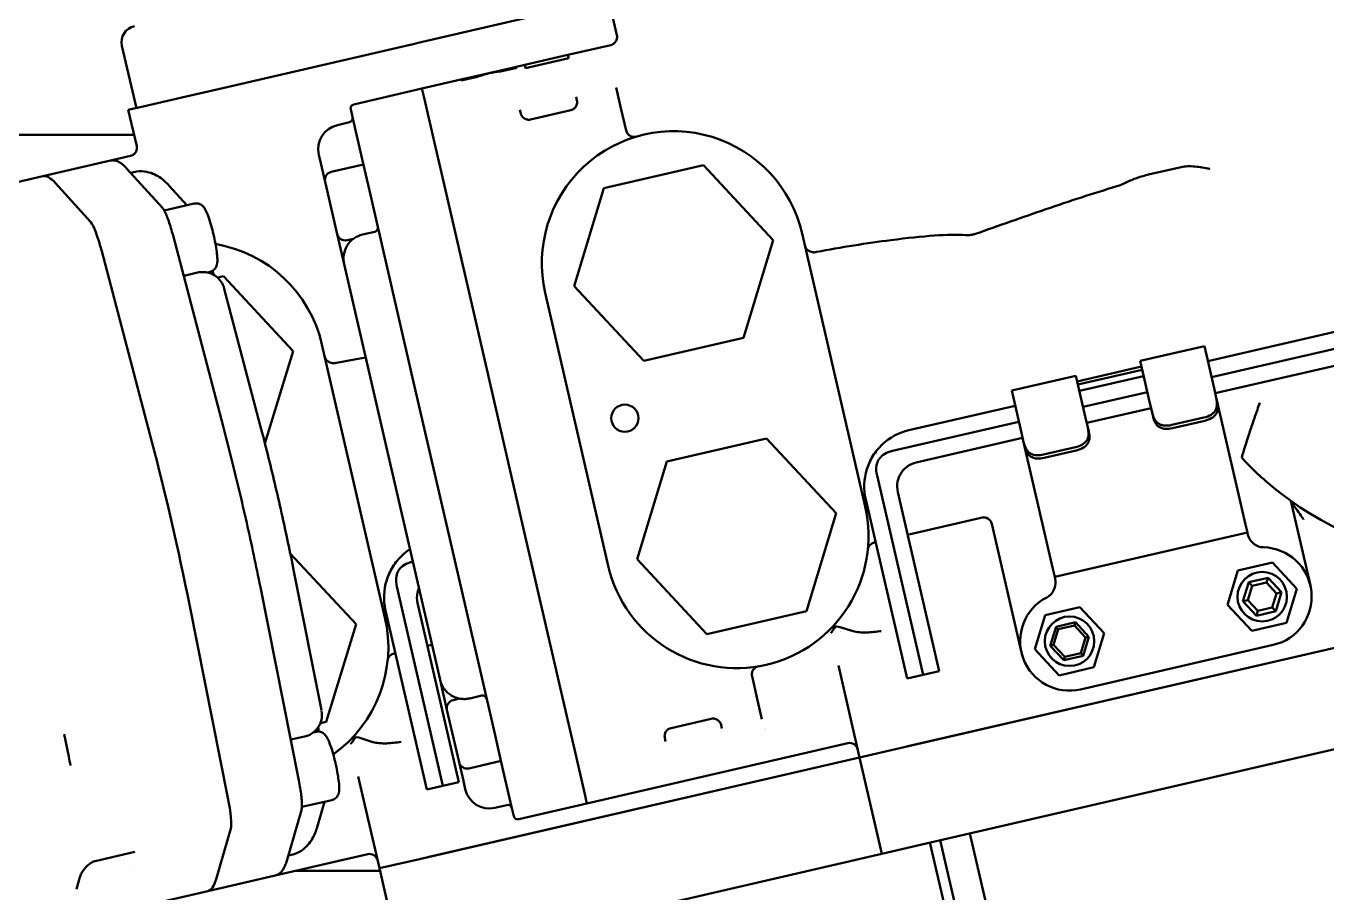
# Model space of a CAD drawing. Header units: inches. Extents: x 11 to 1621, y 11 to 1332.
# Drawn here: x 1230.2 to 1236.42, y 411.42 to 415.56 of the extents above; entities that cross this region are included whole.
import ezdxf

# ---------------------------------------------------------------- set-up
doc = ezdxf.new("R2010")
doc.units = ezdxf.units.IN
doc.header["$LTSCALE"] = 48
doc.header["$MEASUREMENT"] = 0
doc.layers.add('Visible (ANSI)', color=7, linetype='Continuous', lineweight=50)

msp = doc.modelspace()

# ---------------------------------------------------------------- linework, layer by layer
at = {"layer": 'Visible (ANSI)'}
for p, q in [((1232.837051, 415.659333), (1232.078648, 415.484242)), ((1233.027648, 415.521068), (1232.987697, 415.694113)), ((1230.662967, 415.47055), (1230.731603, 415.173252)), ((1231.110544, 415.260738), (1232.040793, 415.475503)), ((1232.04796, 415.477157), (1232.040793, 415.475503)), ((1232.066343, 415.481401), (1232.04796, 415.477157)), ((1232.066343, 415.481401), (1232.078648, 415.484242)), ((1232.998456, 415.474365), (1232.793939, 415.427149)), ((1232.998458, 415.474367), (1232.998456, 415.474367)), ((1232.793939, 415.427149), (1232.58738, 415.379461)), ((1232.797427, 415.41204), (1232.590868, 415.364352)), ((1232.797427, 415.41204), (1232.793939, 415.427149)), ((1232.415631, 415.33981), (1232.360456, 415.327072)), ((1232.471036, 415.352601), (1232.415631, 415.33981)), ((1232.41578, 415.339164), (1232.415631, 415.33981)), ((1232.548727, 415.370537), (1232.471036, 415.352601)), ((1232.472066, 415.34814), (1232.471036, 415.352601)), ((1232.549757, 415.366076), (1232.472066, 415.34814)), ((1232.58738, 415.379461), (1232.548727, 415.370537)), ((1232.549757, 415.366076), (1232.548727, 415.370537)), ((1232.590868, 415.364352), (1232.58738, 415.379461)), ((1232.282766, 415.309135), (1232.096562, 415.266147)), ((1232.360456, 415.327072), (1232.282766, 415.309135)), ((1232.283796, 415.304674), (1232.282766, 415.309135)), ((1232.361486, 415.32261), (1232.283796, 415.304674)), ((1232.360456, 415.327072), (1232.361486, 415.32261)), ((1230.969505, 415.228176), (1230.743235, 415.175938)), ((1230.969505, 415.228176), (1231.110544, 415.260738)), ((1231.110544, 415.260738), (1230.969505, 415.228176)), ((1232.096562, 415.266147), (1231.770493, 415.190868)), ((1232.096562, 415.266147), (1232.106904, 415.221353)), ((1232.106904, 415.221353), (1232.096562, 415.266147)), ((1232.106904, 415.221353), (1232.156353, 415.007164)), ((1232.156353, 415.007164), (1232.106904, 415.221353)), ((1232.832916, 415.226938), (1232.836833, 415.209972)), ((1233.047281, 415.173505), (1233.024721, 415.27122)), ((1230.693242, 415.164396), (1230.734468, 415.173914)), ((1230.733193, 414.991351), (1230.693242, 415.164396)), ((1230.737036, 415.174507), (1230.734468, 415.173914)), ((1230.737036, 415.174507), (1230.741508, 415.175539)), ((1230.741508, 415.175539), (1230.743235, 415.175938)), ((1231.765966, 415.122969), (1231.755741, 415.167259)), ((1232.562718, 415.171739), (1232.562717, 415.171739)), ((1232.568306, 415.147978), (1232.564389, 415.164944)), ((1232.807329, 415.162755), (1232.615523, 415.118473)), ((1233.047281, 415.173505), (1233.072118, 415.065923)), ((1231.749845, 415.10529), (1231.692304, 415.092005)), ((1231.765966, 415.122969), (1231.815416, 414.90878)), ((1229.27167, 415.045288), (1230.72074, 415.045288)), ((1232.156353, 415.007164), (1232.189395, 414.864042)), ((1232.156353, 415.007164), (1232.189395, 414.864042)), ((1230.284214, 414.847733), (1230.607493, 414.922368)), ((1230.704001, 414.944649), (1230.607493, 414.922368)), ((1230.704003, 414.94465), (1230.704001, 414.94465)), ((1231.612969, 414.910592), (1231.603789, 414.950353)), ((1231.612969, 414.910592), (1231.633635, 414.821076)), ((1231.816584, 414.903719), (1231.66314, 414.868294)), ((1231.845154, 414.77997), (1231.815416, 414.90878)), ((1233.44202, 414.899975), (1232.965843, 414.790041)), ((1233.775314, 414.542561), (1233.44202, 414.899975)), ((1230.135027, 414.813291), (1230.284214, 414.847733)), ((1230.855944, 414.697119), (1230.686871, 414.883691)), ((1230.704714, 414.864002), (1230.720288, 414.867597)), ((1232.189395, 414.864042), (1232.400979, 413.947573)), ((1232.400979, 413.947573), (1232.189395, 414.864042)), ((1235.72451, 414.891554), (1235.568745, 414.855593)), ((1230.514336, 414.628074), (1230.345263, 414.814646)), ((1230.345263, 414.814646), (1230.514336, 414.628074)), ((1230.973241, 414.709018), (1230.888567, 414.802456)), ((1231.691202, 414.571729), (1231.633635, 414.821076)), ((1231.845154, 414.77997), (1232.056737, 413.8635)), ((1232.965843, 414.790041), (1232.822961, 414.322693)), ((1230.864987, 414.684025), (1231.008546, 414.717169)), ((1231.146486, 413.653968), (1230.906945, 414.563984)), ((1231.691202, 414.571729), (1231.724413, 414.427876)), ((1231.769148, 414.549319), (1231.738419, 414.542225)), ((1231.870468, 414.582812), (1231.812927, 414.569528)), ((1233.632431, 414.075213), (1233.775314, 414.542561)), ((1234.214029, 413.270054), (1233.912914, 414.574329)), ((1230.8056, 413.57925), (1230.566059, 414.489266)), ((1230.566059, 414.489266), (1230.8056, 413.57925)), ((1231.724413, 414.427876), (1231.874002, 413.779933)), ((1235.851801, 413.964304), (1237.952434, 414.449273)), ((1231.023666, 414.387313), (1230.966617, 414.374142)), ((1231.070726, 414.388076), (1231.083825, 414.3911)), ((1231.147565, 414.370258), (1231.119324, 414.363739)), ((1231.480859, 414.012844), (1231.147565, 414.370258)), ((1237.950967, 414.368123), (1235.869514, 413.887582)), ((1231.32388, 413.656623), (1231.151934, 414.309845)), ((1232.986476, 412.986651), (1232.685361, 414.290926)), ((1232.822961, 414.322693), (1233.156255, 413.965279)), ((1235.887227, 413.81086), (1237.968679, 414.291401)), ((1231.919574, 412.740337), (1231.618458, 414.044612)), ((1233.156255, 413.965279), (1233.632431, 414.075213)), ((1235.835188, 414.036263), (1235.5283, 413.965412)), ((1235.88162, 413.835145), (1235.835188, 414.036263)), ((1231.345929, 413.571511), (1231.480859, 414.012844)), ((1232.400979, 413.947573), (1232.58036, 413.17059)), ((1232.400979, 413.947573), (1232.58036, 413.17059)), ((1235.227611, 413.867709), (1235.5345, 413.938559)), ((1235.231071, 413.852724), (1235.537959, 413.923575)), ((1235.574732, 413.764294), (1235.5283, 413.965412)), ((1232.234103, 413.095248), (1232.056737, 413.8635)), ((1235.221412, 413.894561), (1234.914524, 413.823711)), ((1235.221412, 413.894561), (1235.267844, 413.693444)), ((1235.238025, 413.822603), (1235.544913, 413.893453)), ((1232.033228, 413.090252), (1231.874002, 413.779933)), ((1234.960955, 413.622593), (1234.914524, 413.823711)), ((1235.562626, 413.816731), (1235.255738, 413.74588)), ((1235.88162, 413.835145), (1235.890312, 413.797498)), ((1235.896711, 413.769778), (1235.890312, 413.797498)), ((1234.42322, 413.63449), (1234.931137, 413.751752)), ((1235.27345, 413.669158), (1235.580338, 413.740009)), ((1235.583423, 413.726647), (1235.574732, 413.764294)), ((1235.589823, 413.698927), (1235.583423, 413.726647)), ((1235.896711, 413.769778), (1236.031799, 413.184648)), ((1234.948849, 413.67503), (1234.34503, 413.535627)), ((1235.267844, 413.693444), (1235.276535, 413.655797)), ((1235.282935, 413.628076), (1235.276535, 413.655797)), ((1235.833154, 413.695043), (1235.67971, 413.659618)), ((1235.836736, 413.679528), (1235.683292, 413.644102)), ((1233.743135, 413.5957), (1233.266959, 413.485766)), ((1234.076429, 413.238286), (1233.743135, 413.5957)), ((1234.458645, 413.481046), (1234.966562, 413.598308)), ((1234.969647, 413.584946), (1234.960955, 413.622593)), ((1234.969647, 413.584946), (1234.976047, 413.557226)), ((1234.976047, 413.557226), (1235.111134, 412.972096)), ((1235.219377, 413.553342), (1235.065933, 413.517916)), ((1235.222959, 413.537826), (1235.069515, 413.502401)), ((1233.266959, 413.485766), (1233.124076, 413.018418)), ((1234.271268, 413.417584), (1234.490906, 412.46623)), ((1234.216687, 413.303968), (1234.414184, 412.448518)), ((1234.567628, 412.483943), (1234.370131, 413.339394)), ((1236.341672, 412.892537), (1236.248304, 413.296957)), ((1233.933547, 412.770938), (1234.076429, 413.238286)), ((1232.58036, 413.17059), (1232.791943, 412.25412)), ((1232.791943, 412.25412), (1232.58036, 413.17059)), ((1234.417284, 413.135153), (1234.782035, 413.219363)), ((1234.960675, 412.573709), (1234.818974, 413.187485)), ((1236.031799, 413.184648), (1236.040655, 413.146287)), ((1234.257171, 413.098188), (1234.26384, 413.099728)), ((1235.119991, 412.933735), (1236.040655, 413.146287)), ((1236.040655, 413.146287), (1236.042905, 413.136542)), ((1231.781974, 412.70857), (1231.467233, 413.046088)), ((1232.033228, 413.090252), (1232.182817, 412.442309)), ((1232.234103, 413.095248), (1232.445686, 412.178778)), ((1232.052592, 413.006376), (1232.050575, 413.00591)), ((1233.124076, 413.018418), (1233.45737, 412.661004)), ((1235.119991, 412.933735), (1235.111134, 412.972096)), ((1236.161349, 413.002427), (1235.995241, 412.964078)), ((1236.277614, 412.877748), (1236.161349, 413.002427)), ((1231.616539, 412.29742), (1231.484726, 412.959924)), ((1235.122241, 412.92399), (1235.119991, 412.933735)), ((1235.995241, 412.964078), (1235.945398, 412.80105)), ((1236.139219, 412.930043), (1236.046863, 412.908721)), ((1236.132096, 412.906745), (1236.139219, 412.930043)), ((1236.203862, 412.860721), (1236.139219, 412.930043)), ((1231.507748, 411.961622), (1231.324121, 412.884546)), ((1231.976813, 412.887867), (1232.19645, 411.936513)), ((1236.046863, 412.908721), (1236.01915, 412.818077)), ((1236.063478, 412.890903), (1236.042888, 412.823557)), ((1236.063478, 412.890903), (1236.046863, 412.908721)), ((1236.132096, 412.906745), (1236.063478, 412.890903)), ((1236.180124, 412.855241), (1236.132096, 412.906745)), ((1236.159535, 412.787895), (1236.180124, 412.855241)), ((1236.17615, 412.770077), (1236.203862, 412.860721)), ((1236.180124, 412.855241), (1236.203862, 412.860721)), ((1236.227771, 412.71472), (1236.277614, 412.877748)), ((1231.168608, 411.879343), (1230.984981, 412.802268)), ((1230.984981, 412.802268), (1231.168608, 411.879343)), ((1232.273172, 411.954226), (1232.075676, 412.809677)), ((1235.074576, 412.751526), (1235.240684, 412.789875)), ((1235.35695, 412.665196), (1235.240684, 412.789875)), ((1235.945398, 412.80105), (1236.061663, 412.67637)), ((1236.042888, 412.823557), (1236.01915, 412.818077)), ((1236.01915, 412.818077), (1236.083794, 412.748755)), ((1236.042888, 412.823557), (1236.090916, 412.772053)), ((1236.090916, 412.772053), (1236.159535, 412.787895)), ((1236.159535, 412.787895), (1236.17615, 412.770077)), ((1231.922232, 412.774252), (1232.119728, 411.918801)), ((1233.45737, 412.661004), (1233.933547, 412.770938)), ((1234.379389, 412.116263), (1237.06466, 412.736206)), ((1234.41775, 412.125119), (1237.026299, 412.72735)), ((1235.074576, 412.751526), (1235.024733, 412.588498)), ((1236.090916, 412.772053), (1236.083794, 412.748755)), ((1236.083794, 412.748755), (1236.17615, 412.770077)), ((1231.639091, 412.241222), (1231.781974, 412.70857)), ((1234.088399, 412.696141), (1234.156732, 412.675249)), ((1235.098514, 412.605531), (1235.126218, 412.696147)), ((1235.137152, 412.684422), (1235.114135, 412.609138)), ((1235.126218, 412.696147), (1235.218545, 412.717462)), ((1235.126218, 412.696147), (1235.137152, 412.684422)), ((1235.213858, 412.702131), (1235.137152, 412.684422)), ((1235.213858, 412.702131), (1235.218545, 412.717462)), ((1235.267548, 412.644556), (1235.213858, 412.702131)), ((1235.218545, 412.717462), (1235.283169, 412.648162)), ((1235.307107, 412.502167), (1235.35695, 412.665196)), ((1236.061663, 412.67637), (1236.227771, 412.71472)), ((1232.122829, 412.605437), (1232.144026, 412.61033)), ((1235.114135, 412.609138), (1235.098514, 412.605531)), ((1235.163138, 412.536231), (1235.098514, 412.605531)), ((1235.114135, 412.609138), (1235.167825, 412.551563)), ((1236.164644, 412.609233), (1235.24398, 412.39668)), ((1235.244531, 412.569272), (1235.267548, 412.644556)), ((1235.283169, 412.648162), (1235.255465, 412.557547)), ((1235.267548, 412.644556), (1235.283169, 412.648162)), ((1231.962715, 412.568471), (1231.969385, 412.570011)), ((1235.024733, 412.588498), (1235.140999, 412.463818)), ((1235.255465, 412.557547), (1235.163138, 412.536231)), ((1235.167825, 412.551563), (1235.163138, 412.536231)), ((1235.167825, 412.551563), (1235.244531, 412.569272)), ((1235.244531, 412.569272), (1235.255465, 412.557547)), ((1234.086273, 412.510806), (1234.187583, 412.071981)), ((1234.567628, 412.483943), (1234.490906, 412.46623)), ((1235.140999, 412.463818), (1235.307107, 412.502167)), ((1232.182817, 412.442309), (1232.216028, 412.298455)), ((1233.673828, 412.459631), (1233.698665, 412.352049)), ((1234.414184, 412.448518), (1234.490906, 412.46623)), ((1232.276262, 412.352767), (1232.245533, 412.345673)), ((1232.324469, 412.353795), (1232.382011, 412.36708)), ((1233.721224, 412.254334), (1233.698665, 412.352049)), ((1232.273595, 412.049108), (1232.216028, 412.298455)), ((1231.59998, 412.227645), (1231.599981, 412.227624)), ((1231.603825, 412.23308), (1231.603837, 412.233082)), ((1231.610851, 412.234702), (1231.639091, 412.241222)), ((1232.791943, 412.25412), (1232.824986, 412.110999)), ((1232.791943, 412.25412), (1232.824986, 412.110999)), ((1233.28648, 412.212242), (1233.478285, 412.256523)), ((1233.525502, 412.227019), (1233.529419, 412.210053)), ((1237.170937, 412.275874), (1234.485665, 411.65593)), ((1230.408479, 412.075738), (1230.387134, 412.183021)), ((1231.478159, 412.158409), (1231.535208, 412.17158)), ((1231.57784, 412.191523), (1231.590939, 412.194548)), ((1231.793943, 412.166424), (1231.862276, 412.145532)), ((1232.475424, 412.049969), (1232.445686, 412.178778)), ((1233.260892, 412.148058), (1233.256975, 412.165024)), ((1232.824986, 412.110999), (1232.874435, 411.896809)), ((1232.874435, 411.896809), (1232.824986, 412.110999)), ((1234.13151, 412.139847), (1232.884776, 411.852016)), ((1233.262369, 412.141218), (1233.262368, 412.141218)), ((1234.187583, 412.071981), (1234.379389, 412.116263)), ((1232.084933, 411.586546), (1234.187583, 412.071981)), ((1232.123294, 411.595402), (1234.187583, 412.071981)), ((1232.273595, 412.049108), (1232.294261, 411.959593)), ((1232.474256, 412.055029), (1232.320812, 412.019604)), ((1232.475424, 412.049969), (1232.524874, 411.835779)), ((1234.187583, 412.071981), (1234.29386, 411.611649)), ((1231.791818, 411.981089), (1231.893128, 411.542264)), ((1232.119728, 411.918801), (1232.19645, 411.936513)), ((1232.273172, 411.954226), (1232.19645, 411.936513)), ((1232.30344, 411.919832), (1232.294261, 411.959593)), ((1231.522659, 411.835336), (1231.666218, 411.868479)), ((1231.595769, 411.739227), (1231.630913, 411.860328)), ((1232.874435, 411.896809), (1232.884776, 411.852016)), ((1232.884776, 411.852016), (1232.874435, 411.896809)), ((1231.450097, 411.577797), (1231.520271, 411.819603)), ((1232.502634, 411.844602), (1232.445092, 411.831318)), ((1232.535099, 411.791489), (1232.524874, 411.835779)), ((1232.884776, 411.852016), (1232.558708, 411.776737)), ((1231.112795, 411.490103), (1231.182969, 411.731909)), ((1231.182969, 411.731909), (1231.112795, 411.490103)), ((1234.731796, 410.985452), (1234.572382, 411.675951)), ((1234.714955, 411.708866), (1234.87437, 411.018368)), ((1230.724348, 411.620727), (1230.534184, 411.576824)), ((1231.837055, 411.61013), (1231.395707, 411.508237)), ((1231.457503, 411.603315), (1231.473076, 411.60691)), ((1234.29386, 411.611649), (1232.191209, 411.126214)), ((1234.29386, 411.611649), (1234.485665, 411.65593)), ((1234.68344, 410.974288), (1234.524026, 411.664787)), ((1230.722264, 411.554789), (1230.722265, 411.554789)), ((1231.893128, 411.542264), (1232.084933, 411.586546)), ((1231.893128, 411.542264), (1231.999404, 411.081932)), ((1230.44532, 411.442782), (1230.461936, 411.500037)), ((1231.072428, 411.433602), (1231.395707, 411.508237)), ((1231.89581, 411.53065), (1231.492791, 411.53065)), ((1229.955517, 411.175743), (1231.072428, 411.433602))]:
    msp.add_line(p, q, dxfattribs=at)
for centre, radius in [((1233.066085, 413.691926), 0.064961), ((1236.111506, 412.839399), 0.11811), ((1235.190842, 412.626847), 0.11811)]:
    msp.add_circle(centre, radius, dxfattribs=at)
for centre, radius, start, end in [((1230.739689, 415.488263), 0.07874, 103, 193), ((1231.774922, 415.171687), 0.019685, 103, 193), ((1231.718873, 414.976922), 0.11811, 103, 193), ((1231.745417, 415.12447), 0.019685, 283, 12.9988844), ((1233.299137, 414.432627), 0.629921, 13, 193.0000003), ((1231.671996, 414.829933), 0.03937, 103, 192.999798), ((1231.86604, 414.601993), 0.019685, 283, 13), ((1231.729563, 414.580586), 0.03937, 193.000202, 283), ((1231.004682, 413.90291), 0.629921, 13, 80.4029973), ((1234.485214, 413.365963), 0.275591, 103, 133.372243), ((1234.485214, 413.365963), 0.11811, 103, 127.2951889), ((1237.164818, 414.577585), 1.574803, 224.5474886, 232.1949674), ((1234.485214, 413.365963), 0.275591, 162.627757, 193), ((1234.485214, 413.365963), 0.11811, 168.7048111, 193), ((1237.164818, 414.577585), 1.574803, 232.1949674, 298), ((1233.600253, 413.128352), 0.629921, 193, 13), ((1234.780613, 413.178629), 0.03937, 13, 103), ((1234.266027, 413.059827), 0.03937, 103, 174.1234964), ((1236.119627, 413.154255), 0.07874, 200.0643114, 268.5224878), ((1232.190759, 412.836246), 0.275591, 123.4647686, 133.372243), ((1236.111506, 412.839399), 0.23622, 283, 88.5224878), ((1232.190759, 412.836246), 0.275591, 162.627757, 193), ((1235.045519, 412.906277), 0.07874, 297.4775122, 5.9356886), ((1232.190759, 412.836246), 0.11811, 168.7048111, 193), ((1235.190842, 412.626847), 0.23622, 117.4775122, 283), ((1231.305797, 412.598636), 0.629921, 305.5970027, 13), ((1234.076888, 412.658491), 0.03937, 73, 135.4100354), ((1234.870363, 414.047868), 1.574803, 240.6368059, 240.6369366), ((1231.971572, 412.53011), 0.03937, 103, 174.1234964), ((1232.386439, 412.347899), 0.019685, 13, 103), ((1232.254389, 412.307312), 0.03937, 103, 192.999798), ((1231.782433, 412.128774), 0.03937, 73, 135.4100354), ((1233.817051, 412.309682), 0.129921, 231.749451, 231.7498691), ((1234.140366, 412.101486), 0.03937, 13.0013642, 103), ((1232.311956, 412.057965), 0.03937, 193.000202, 283), ((1232.418523, 411.946401), 0.11811, 193, 283), ((1232.507062, 411.825422), 0.019685, 13, 103), ((1232.55428, 411.795917), 0.019685, 193, 283), ((1231.845911, 411.571769), 0.03937, 13.0013642, 103)]:
    msp.add_arc(centre, radius, start, end, dxfattribs=at)
for centre, major_axis, ratio, start_param, end_param in [((1233.048443, 412.753308), (-0.598946, 2.594319), 0.5855501, 0.02229529, 0.05864763), ((1232.982285, 412.730208), (-0.600661, 2.601749), 0.58715438, 6.22462154, 6.26092198), ((1233.099704, 415.059922), (-0.02283, 0.026927), 0.62925114, 0.88279434, 0.99608349), ((1233.102092, 415.070796), (0.014782, -0.031127), 0.87309065, 4.56804455, 4.85673172), ((1230.678321, 413.140668), (-0.394107, 1.707066), 0.13052619, 6.05359515, 6.28318531), ((1230.678321, 413.140668), (-0.394107, 1.707066), 0.13052619, 6.05359515, 6.28318531), ((1230.551758, 414.439987), (-0.044282, 0.191805), 0.13052619, 4.94197913, 6.05359515), ((1230.551758, 414.439987), (-0.044282, 0.191805), 0.13052619, 4.94197913, 6.05359515), ((1233.971521, 414.528719), (-0.042976, -0.018981), 0.91468713, 6.11020883, 6.47348321), ((1231.677065, 413.999002), (-0.042976, -0.018981), 0.91468713, 6.11020883, 6.47348321), ((1230.678321, 413.140668), (0.394107, -1.707066), 0.13052619, 1.34120617, 1.80038648), ((1230.678321, 413.140668), (-0.394107, 1.707066), 0.13052619, 4.48279883, 4.94197913), ((1233.702905, 412.468391), (0.000359, -0.034456), 0.87309066, 4.56804624, 4.85673341), ((1233.695991, 412.477118), (0.008715, 0.03421), 0.62925114, 2.14550917, 2.25879831), ((1231.134151, 411.917366), (0.044282, -0.191805), 0.13052619, 0.22959015, 1.34120617), ((1231.134151, 411.917366), (0.044282, -0.191805), 0.13052619, 0.22959015, 1.34120617), ((1230.424126, 411.511009), (0.03781, -0.010973), 0.9654291, 0, 0.00003406), ((1230.678321, 413.140668), (0.394107, -1.707066), 0.13052619, 0, 0.22959015), ((1230.678321, 413.140668), (0.394107, -1.707066), 0.13052619, 0, 0.22959015)]:
    msp.add_ellipse(centre, major_axis=major_axis, ratio=ratio, start_param=start_param, end_param=end_param, dxfattribs=at)
for points, knots in [([(1232.998458, 415.474367), (1233.001764, 415.475131), (1233.005442, 415.476474), (1233.012469, 415.480478), (1233.015883, 415.483196), (1233.021804, 415.489841), (1233.0243, 415.493918), (1233.027648, 415.502491), (1233.028517, 415.507094), (1233.028715, 415.514873), (1233.028307, 415.518214), (1233.027648, 415.521067)], [0, 0, 0, 0, 0.03628421, 0.03628421, 0.073156211, 0.073156211, 0.112609955, 0.112609955, 0.15244658, 0.15244658, 0.184982612, 0.184982612, 0.184982612, 0.184982612]), ([(1232.836833, 415.209972), (1232.838243, 415.203865), (1232.83813, 415.197384), (1232.835916, 415.18858), (1232.834853, 415.185799), (1232.832256, 415.180699), (1232.830724, 415.178381), (1232.827389, 415.174267), (1232.825587, 415.17247), (1232.82189, 415.169376), (1232.819994, 415.168078), (1232.814356, 415.164832), (1232.810673, 415.163527), (1232.807329, 415.162755)], [0, 0, 0, 0, 0.25, 0.25, 0.375, 0.375, 0.5, 0.5, 0.625, 0.625, 0.75, 0.75, 1, 1, 1, 1]), ([(1232.615523, 415.118473), (1232.612179, 415.117701), (1232.608296, 415.117259), (1232.601806, 415.117705), (1232.599533, 415.118041), (1232.594854, 415.119201), (1232.592447, 415.120026), (1232.587646, 415.122262), (1232.585252, 415.123674), (1232.580682, 415.127119), (1232.578508, 415.129153), (1232.572659, 415.136095), (1232.569716, 415.14187), (1232.568306, 415.147978)], [0, 0, 0, 0, 0.25, 0.25, 0.375, 0.375, 0.5, 0.5, 0.625, 0.625, 0.75, 0.75, 1, 1, 1, 1]), ([(1233.121577, 415.037005), (1233.118039, 415.035966), (1233.114388, 415.035421), (1233.110606, 415.035409), (1233.106825, 415.035397), (1233.102932, 415.035926), (1233.09904, 415.037107), (1233.095149, 415.038289), (1233.091174, 415.040157), (1233.087426, 415.042864), (1233.085552, 415.044217), (1233.083713, 415.045803), (1233.082016, 415.047579), (1233.080318, 415.049355), (1233.078745, 415.051329), (1233.077325, 415.053547)], [0, 0, 0, 0, 0.25, 0.25, 0.25, 0.5, 0.5, 0.5, 0.75, 0.75, 0.75, 0.875, 0.875, 0.875, 1, 1, 1, 1]), ([(1230.704003, 414.94465), (1230.707309, 414.945414), (1230.710987, 414.946758), (1230.718014, 414.950761), (1230.721428, 414.953479), (1230.727349, 414.960124), (1230.729845, 414.964202), (1230.733193, 414.972774), (1230.734062, 414.977377), (1230.734259, 414.985156), (1230.733852, 414.988497), (1230.733193, 414.99135)], [0, 0, 0, 0, 0.03628421, 0.03628421, 0.073156211, 0.073156211, 0.112609955, 0.112609955, 0.15244658, 0.15244658, 0.184982612, 0.184982612, 0.184982612, 0.184982612]), ([(1230.686871, 414.883691), (1230.681842, 414.889241), (1230.676854, 414.894257), (1230.66687, 414.903217), (1230.661874, 414.907165), (1230.651716, 414.913945), (1230.646551, 414.916783), (1230.635863, 414.921146), (1230.630324, 414.922668), (1230.618949, 414.923943), (1230.613114, 414.923666), (1230.607493, 414.922368)], [6.053595154, 6.053595154, 6.053595154, 6.053595154, 6.099513185, 6.099513185, 6.145431215, 6.145431215, 6.191349246, 6.191349246, 6.237267277, 6.237267277, 6.283185307, 6.283185307, 6.283185307, 6.283185307]), ([(1230.888567, 414.802456), (1230.882068, 414.809627), (1230.875231, 414.816557), (1230.860273, 414.82998), (1230.852156, 414.836489), (1230.833654, 414.848839), (1230.823245, 414.854712), (1230.798967, 414.864622), (1230.784999, 414.868647), (1230.753915, 414.87213), (1230.73681, 414.871412), (1230.720288, 414.867597)], [6.053595154, 6.053595154, 6.053595154, 6.053595154, 6.099513185, 6.099513185, 6.145431215, 6.145431215, 6.191349246, 6.191349246, 6.237267277, 6.237267277, 6.283185307, 6.283185307, 6.283185307, 6.283185307]), ([(1235.461077, 414.817662), (1235.478068, 414.826029), (1235.495928, 414.833394), (1235.531745, 414.845947), (1235.550255, 414.851324), (1235.568745, 414.855593)], [0.000001, 0.000001, 0.000001, 0.000001, 0.148309241, 0.148309241, 0.29690746, 0.29690746, 0.29690746, 0.29690746]), ([(1235.72451, 414.891554), (1235.743404, 414.895916), (1235.765221, 414.896263), (1235.813238, 414.891659), (1235.837028, 414.887337), (1235.861192, 414.882758), (1235.861333, 414.882732), (1235.861474, 414.882705)], [0, 0, 0, 0, 0.174908899, 0.174908899, 0.337100928, 0.337100928, 0.338056142, 0.338056142, 0.338056142, 0.338056142]), ([(1234.7407, 414.572388), (1234.852373, 414.611278), (1234.964612, 414.651093), (1235.191573, 414.728689), (1235.302522, 414.765173), (1235.417463, 414.799769)], [0.000001, 0.000001, 0.000001, 0.000001, 0.90107091, 0.90107091, 1.80608596, 1.80608596, 1.80608596, 1.80608596]), ([(1235.461077, 414.817662), (1235.454043, 414.814198), (1235.446838, 414.810802), (1235.432267, 414.804712), (1235.424973, 414.802029), (1235.417463, 414.799769)], [-0.121409392, -0.121409392, -0.121409392, -0.121409392, -0.059769857, -0.059769857, -0.000001, -0.000001, -0.000001, -0.000001]), ([(1231.008546, 414.717169), (1231.013195, 414.718242), (1231.018002, 414.718456), (1231.027013, 414.717506), (1231.031092, 414.716269), (1231.038656, 414.713063), (1231.041772, 414.711012), (1231.047838, 414.706356), (1231.050216, 414.70383), (1231.056276, 414.696717), (1231.05879, 414.692543), (1231.065421, 414.68055), (1231.069016, 414.672287), (1231.077267, 414.650893), (1231.081824, 414.637214), (1231.090225, 414.608936), (1231.094073, 414.594658), (1231.10115, 414.565788), (1231.104387, 414.551218), (1231.110031, 414.522845), (1231.112433, 414.509056), (1231.116213, 414.483074), (1231.117556, 414.471004), (1231.118973, 414.447487), (1231.119762, 414.438065), (1231.115382, 414.421195), (1231.114329, 414.417836), (1231.110229, 414.409742), (1231.107191, 414.404805), (1231.097794, 414.396874), (1231.093047, 414.393975), (1231.086368, 414.391751), (1231.085103, 414.391395), (1231.083825, 414.3911)], [6.28318531, 6.28318531, 6.28318531, 6.28318531, 6.32814823, 6.32814823, 6.37764484, 6.37764484, 6.44024927, 6.44024927, 6.52956683, 6.52956683, 6.71186332, 6.71186332, 7.02602259, 7.02602259, 7.41076613, 7.41076613, 7.75094089, 7.75094089, 8.08389343, 8.08389343, 8.41824552, 8.41824552, 8.76506093, 8.76506093, 9.17964841, 9.17964841, 9.26973352, 9.26973352, 9.35789842, 9.35789842, 9.41241195, 9.41241195, 9.42477796, 9.42477796, 9.42477796, 9.42477796]), ([(1230.906945, 414.563984), (1230.903638, 414.576547), (1230.900219, 414.588752), (1230.893313, 414.611881), (1230.889826, 414.622805), (1230.882926, 414.642894), (1230.879516, 414.652057), (1230.872859, 414.668309), (1230.869627, 414.675384), (1230.863167, 414.687507), (1230.860124, 414.692506), (1230.855944, 414.697119)], [4.94197913, 4.94197913, 4.94197913, 4.94197913, 5.16430234, 5.16430234, 5.38662554, 5.38662554, 5.60894875, 5.60894875, 5.83127195, 5.83127195, 6.05359515, 6.05359515, 6.05359515, 6.05359515]), ([(1231.812927, 414.569528), (1231.79786, 414.566049), (1231.783496, 414.559578), (1231.758322, 414.541622), (1231.747526, 414.530145), (1231.73114, 414.503922), (1231.725557, 414.489187), (1231.720454, 414.45869), (1231.720934, 414.442943), (1231.724413, 414.427876)], [0, 0, 0, 0, 0.25, 0.25, 0.5, 0.5, 0.75, 0.75, 0.99999997, 0.99999997, 0.99999997, 0.99999997]), ([(1233.983175, 414.486372), (1234.095578, 414.507718), (1234.22469, 414.528015), (1234.493108, 414.562849), (1234.614074, 414.571981), (1234.69426, 414.566734)], [0.000001, 0.000001, 0.000001, 0.000001, 0.89719604, 0.89719604, 2.14518363, 2.14518363, 2.14518363, 2.14518363]), ([(1234.7407, 414.572388), (1234.740189, 414.57221), (1234.739677, 414.572036), (1234.73867, 414.571703), (1234.738175, 414.571543), (1234.737117, 414.57121), (1234.736554, 414.571038), (1234.735216, 414.570642), (1234.734442, 414.570423), (1234.731931, 414.569742), (1234.730187, 414.569317), (1234.726693, 414.56856), (1234.724947, 414.568228), (1234.721692, 414.567692), (1234.720188, 414.567477), (1234.710492, 414.566289), (1234.702316, 414.566207), (1234.69426, 414.566734)], [-0.120711475, -0.120711475, -0.120711475, -0.120711475, -0.116595293, -0.116595293, -0.112643227, -0.112643227, -0.108159151, -0.108159151, -0.102033803, -0.102033803, -0.088354019, -0.088354019, -0.074787055, -0.074787055, -0.063162013, -0.063162013, -0.000001, -0.000001, -0.000001, -0.000001]), ([(1233.974069, 414.484452), (1233.972518, 414.484094), (1233.97094, 414.48396), (1233.96693, 414.484064), (1233.964483, 414.484539), (1233.959024, 414.485923), (1233.955296, 414.48716), (1233.951436, 414.488525)], [0, 0, 0, 0, 0.0121248033, 0.0121248033, 0.0307964597, 0.0307964597, 0.0565628272, 0.0565628272, 0.0565628272, 0.0565628272]), ([(1233.983175, 414.486372), (1233.981679, 414.486089), (1233.980167, 414.485785), (1233.977795, 414.485284), (1233.976942, 414.485099), (1233.975713, 414.484826), (1233.975338, 414.484742), (1233.974664, 414.484589), (1233.974367, 414.484521), (1233.974069, 414.484452)], [0.000001, 0.000001, 0.000001, 0.000001, 0.0119368303, 0.0119368303, 0.0186069898, 0.0186069898, 0.0215417778, 0.0215417778, 0.0238697102, 0.0238697102, 0.0238697102, 0.0238697102]), ([(1230.956828, 414.374478), (1230.956838, 414.374475), (1230.956847, 414.374472), (1230.958731, 414.373899), (1230.96111, 414.37352), (1230.964651, 414.37377), (1230.965643, 414.373917), (1230.966617, 414.374142)], [6.2079064599, 6.2079064599, 6.2079064599, 6.2079064599, 6.2081839268, 6.2081839268, 6.2625992879, 6.2625992879, 6.2831853071, 6.2831853071, 6.2831853071, 6.2831853071]), ([(1231.023666, 414.387313), (1231.033939, 414.389684), (1231.044568, 414.390611), (1231.06513, 414.389563), (1231.075299, 414.387515), (1231.094697, 414.380685), (1231.104021, 414.375654), (1231.121417, 414.362695), (1231.129335, 414.354365), (1231.143111, 414.334585), (1231.14851, 414.322636), (1231.151848, 414.310148)], [0, 0, 0, 0, 0.080817734, 0.080817734, 0.163113143, 0.163113143, 0.251891199, 0.251891199, 0.352744392, 0.352744392, 0.470591431, 0.470591431, 0.470591431, 0.470591431]), ([(1231.679614, 413.954735), (1231.678063, 413.954377), (1231.676484, 413.954244), (1231.672474, 413.954347), (1231.670028, 413.954822), (1231.664569, 413.956207), (1231.660841, 413.957443), (1231.65698, 413.958808)], [0, 0, 0, 0, 0.0121248033, 0.0121248033, 0.0307964597, 0.0307964597, 0.0565628272, 0.0565628272, 0.0565628272, 0.0565628272]), ([(1231.688719, 413.956656), (1231.687224, 413.956372), (1231.685711, 413.956068), (1231.683339, 413.955567), (1231.682487, 413.955383), (1231.681258, 413.95511), (1231.680882, 413.955025), (1231.680209, 413.954872), (1231.679911, 413.954804), (1231.679614, 413.954735)], [0.000001, 0.000001, 0.000001, 0.000001, 0.0119368303, 0.0119368303, 0.0186069898, 0.0186069898, 0.0215417778, 0.0215417778, 0.0238697102, 0.0238697102, 0.0238697102, 0.0238697102]), ([(1235.890312, 413.797498), (1235.892708, 413.787104), (1235.894778, 413.776287), (1235.895622, 413.76066), (1235.895494, 413.754766), (1235.893799, 413.743548), (1235.892213, 413.738222), (1235.887819, 413.728621), (1235.884708, 413.723973), (1235.877048, 413.715647), (1235.872502, 413.711964), (1235.857355, 413.702361), (1235.845172, 413.697818), (1235.833154, 413.695043)], [0.535423144, 0.535423144, 0.535423144, 0.535423144, 0.613950689, 0.613950689, 0.656421334, 0.656421334, 0.69889198, 0.69889198, 0.745884717, 0.745884717, 0.792877455, 0.792877455, 0.88686293, 0.88686293, 0.88686293, 0.88686293]), ([(1235.67971, 413.659618), (1235.667692, 413.656843), (1235.65475, 413.655586), (1235.636926, 413.657577), (1235.631225, 413.658895), (1235.620691, 413.66302), (1235.615857, 413.665834), (1235.607699, 413.672537), (1235.603939, 413.676629), (1235.597498, 413.685968), (1235.594799, 413.691209), (1235.588707, 413.705625), (1235.585826, 413.716255), (1235.583423, 413.726647)], [0.88686293, 0.88686293, 0.88686293, 0.88686293, 0.980848406, 0.980848406, 1.027841143, 1.027841143, 1.074833881, 1.074833881, 1.117304527, 1.117304527, 1.159775172, 1.159775172, 1.238302717, 1.238302717, 1.238302717, 1.238302717]), ([(1235.896711, 413.769778), (1235.897903, 413.764591), (1235.898843, 413.759439), (1235.900071, 413.748182), (1235.900201, 413.741536), (1235.898568, 413.728938), (1235.896783, 413.722982), (1235.891954, 413.713006), (1235.888783, 413.708449), (1235.881015, 413.700227), (1235.87642, 413.696556), (1235.86113, 413.686937), (1235.848854, 413.682325), (1235.836736, 413.679528)], [-0.850067464, -0.850067464, -0.850067464, -0.850067464, -0.809992985, -0.809992985, -0.760841543, -0.760841543, -0.711690102, -0.711690102, -0.664304048, -0.664304048, -0.616917994, -0.616917994, -0.522145887, -0.522145887, -0.522145887, -0.522145887]), ([(1236.100234, 413.766127), (1236.100176, 413.765967), (1236.100119, 413.765806), (1236.092094, 413.74356), (1236.084286, 413.721416), (1236.06949, 413.67857), (1236.062493, 413.657864), (1236.046595, 413.609976), (1236.03826, 413.584099), (1236.025471, 413.543725), (1236.020762, 413.528543), (1236.015876, 413.512702), (1236.014638, 413.508666), (1236.013899, 413.506247)], [-2.06025744, -2.06025744, -2.06025744, -2.06025744, -2.058958052, -2.058958052, -1.880049448, -1.880049448, -1.705191319, -1.705191319, -1.454213107, -1.454213107, -1.235109959, -1.235109959, -1.116440699, -1.116440699, -1.116440699, -1.116440699]), ([(1231.484726, 412.959924), (1231.475579, 413.005898), (1231.466048, 413.052283), (1231.446296, 413.1455), (1231.436076, 413.19233), (1231.415029, 413.286054), (1231.404203, 413.332947), (1231.382034, 413.426412), (1231.370691, 413.472983), (1231.34758, 413.565424), (1231.335812, 413.611293), (1231.32388, 413.656623)], [4.482798827, 4.482798827, 4.482798827, 4.482798827, 4.574634888, 4.574634888, 4.66647095, 4.66647095, 4.758307011, 4.758307011, 4.850143072, 4.850143072, 4.941979134, 4.941979134, 4.941979134, 4.941979134]), ([(1235.276535, 413.655797), (1235.276694, 413.655111), (1235.27685, 413.654423), (1235.279907, 413.640854), (1235.282196, 413.627355), (1235.281346, 413.609612), (1235.280512, 413.603983), (1235.277314, 413.593488), (1235.274939, 413.588617), (1235.266859, 413.576635), (1235.259035, 413.569924), (1235.24047, 413.559521), (1235.229755, 413.555738), (1235.219377, 413.553342)], [0.093019394, 0.093019394, 0.093019394, 0.093019394, 0.09827869, 0.09827869, 0.196557379, 0.196557379, 0.23881093, 0.23881093, 0.281064481, 0.281064481, 0.362224364, 0.362224364, 0.443384246, 0.443384246, 0.443384246, 0.443384246]), ([(1235.683292, 413.644102), (1235.671173, 413.641304), (1235.658118, 413.640068), (1235.640159, 413.642011), (1235.63442, 413.643296), (1235.623834, 413.647281), (1235.618986, 413.649986), (1235.610273, 413.656835), (1235.606057, 413.661407), (1235.599067, 413.672014), (1235.59627, 413.678044), (1235.59244, 413.6887), (1235.591026, 413.693743), (1235.589823, 413.698927)], [0.522145887, 0.522145887, 0.522145887, 0.522145887, 0.616917994, 0.616917994, 0.664304048, 0.664304048, 0.711690102, 0.711690102, 0.760841543, 0.760841543, 0.809992985, 0.809992985, 0.850067464, 0.850067464, 0.850067464, 0.850067464]), ([(1231.324121, 412.884546), (1231.314024, 412.935295), (1231.3035, 412.986514), (1231.281687, 413.089458), (1231.270399, 413.141185), (1231.247151, 413.244712), (1231.235192, 413.296512), (1231.210703, 413.399753), (1231.198174, 413.451193), (1231.172652, 413.553281), (1231.159658, 413.603929), (1231.146486, 413.653968)], [4.482798827, 4.482798827, 4.482798827, 4.482798827, 4.574634888, 4.574634888, 4.66647095, 4.66647095, 4.758307011, 4.758307011, 4.850143072, 4.850143072, 4.941979134, 4.941979134, 4.941979134, 4.941979134]), ([(1235.282935, 413.628076), (1235.284126, 413.622889), (1235.285066, 413.617737), (1235.286294, 413.606481), (1235.286424, 413.599834), (1235.284791, 413.587237), (1235.283007, 413.58128), (1235.278177, 413.571305), (1235.275007, 413.566747), (1235.267238, 413.558525), (1235.262643, 413.554855), (1235.247353, 413.545235), (1235.235078, 413.540624), (1235.222959, 413.537826)], [0.19422431, 0.19422431, 0.19422431, 0.19422431, 0.23429879, 0.23429879, 0.283450231, 0.283450231, 0.332601673, 0.332601673, 0.379987726, 0.379987726, 0.42737378, 0.42737378, 0.522145887, 0.522145887, 0.522145887, 0.522145887]), ([(1234.295957, 413.566292), (1234.279276, 413.550533), (1234.264164, 413.532268), (1234.238841, 413.491746), (1234.229047, 413.470152), (1234.222195, 413.448248)], [0, 0, 0, 0, 0.182151197, 0.182151197, 0.364333505, 0.364333505, 0.364333505, 0.364333505]), ([(1234.268779, 413.429312), (1234.266436, 413.441419), (1234.266201, 413.45414), (1234.270319, 413.476314), (1234.273865, 413.48587), (1234.284695, 413.503239), (1234.291712, 413.510627), (1234.309854, 413.524111), (1234.321439, 413.529508), (1234.333398, 413.532724)], [0, 0, 0, 0, 0.093988099, 0.093988099, 0.171664013, 0.171664013, 0.249329006, 0.249329006, 0.34371396, 0.34371396, 0.34371396, 0.34371396]), ([(1234.34503, 413.535627), (1234.343083, 413.535178), (1234.341139, 413.534711), (1234.337262, 413.533743), (1234.335327, 413.533242), (1234.333398, 413.532724)], [-0.0304567069, -0.0304567069, -0.0304567069, -0.0304567069, -0.0152288688, -0.0152288688, -0.000001, -0.000001, -0.000001, -0.000001]), ([(1235.065933, 413.517916), (1235.055555, 413.51552), (1235.044267, 413.514224), (1235.02302, 413.515436), (1235.013046, 413.518038), (1235.000531, 413.525265), (1234.996261, 413.528602), (1234.988786, 413.536633), (1234.985569, 413.541327), (1234.977027, 413.556902), (1234.973166, 413.570037), (1234.969966, 413.583573), (1234.969805, 413.58426), (1234.969647, 413.584946)], [-0.443384246, -0.443384246, -0.443384246, -0.443384246, -0.362224364, -0.362224364, -0.281064481, -0.281064481, -0.23881093, -0.23881093, -0.196557379, -0.196557379, -0.09827869, -0.09827869, -0.093019394, -0.093019394, -0.093019394, -0.093019394]), ([(1235.069515, 413.502401), (1235.057397, 413.499603), (1235.044342, 413.498367), (1235.026383, 413.50031), (1235.020644, 413.501594), (1235.010057, 413.505579), (1235.00521, 413.508285), (1234.996496, 413.515134), (1234.992281, 413.519706), (1234.985291, 413.530312), (1234.982494, 413.536343), (1234.978663, 413.546999), (1234.977249, 413.552041), (1234.976047, 413.557226)], [-0.522145887, -0.522145887, -0.522145887, -0.522145887, -0.42737378, -0.42737378, -0.379987726, -0.379987726, -0.332601673, -0.332601673, -0.283450231, -0.283450231, -0.23429879, -0.23429879, -0.19422431, -0.19422431, -0.19422431, -0.19422431]), ([(1236.013899, 413.506247), (1236.013802, 413.505931), (1236.013857, 413.505492), (1236.014515, 413.503719), (1236.015659, 413.50199), (1236.019365, 413.497278), (1236.022104, 413.49419), (1236.028263, 413.487534), (1236.031654, 413.483991), (1236.036498, 413.478995), (1236.03785, 413.477608), (1236.040061, 413.475348), (1236.040916, 413.474476), (1236.042016, 413.473357), (1236.04226, 413.473109), (1236.042505, 413.47286)], [0.538393814, 0.538393814, 0.538393814, 0.538393814, 0.554007054, 0.554007054, 0.587560593, 0.587560593, 0.627797352, 0.627797352, 0.667023988, 0.667023988, 0.681906991, 0.681906991, 0.691216197, 0.691216197, 0.693870601, 0.693870601, 0.693870601, 0.693870601]), ([(1234.268779, 413.429312), (1234.269158, 413.42735), (1234.269556, 413.425391), (1234.270386, 413.421482), (1234.270819, 413.419531), (1234.271268, 413.417584)], [-0.0304557855, -0.0304557855, -0.0304557855, -0.0304557855, -0.0152278774, -0.0152278774, 0, 0, 0, 0]), ([(1234.369392, 413.389096), (1234.370759, 413.39594), (1234.372743, 413.402719), (1234.377987, 413.415998), (1234.381225, 413.422427), (1234.388867, 413.43466), (1234.393228, 413.440392), (1234.402869, 413.450933), (1234.408094, 413.455691), (1234.413649, 413.459922)], [-0.219287412, -0.219287412, -0.219287412, -0.219287412, -0.164627991, -0.164627991, -0.109674682, -0.109674682, -0.05469033, -0.05469033, 0, 0, 0, 0]), ([(1236.30903, 413.208943), (1236.308941, 413.209068), (1236.308852, 413.209193), (1236.292141, 413.232634), (1236.276293, 413.255556), (1236.260561, 413.278696), (1236.256908, 413.284117), (1236.252648, 413.29046), (1236.251209, 413.29261), (1236.249452, 413.295237), (1236.248907, 413.296054), (1236.248403, 413.29681), (1236.248304, 413.296957), (1236.248304, 413.296957)], [-0.001167549, -0.001167549, -0.001167549, -0.001167549, 0, 0, 0.21819513, 0.21819513, 0.303187247, 0.303187247, 0.349375686, 0.349375686, 0.378479668, 0.378479668, 0.39631478, 0.39631478, 0.39631478, 0.39631478]), ([(1236.045666, 413.127241), (1236.044818, 413.129564), (1236.044035, 413.132082), (1236.043236, 413.135152), (1236.043064, 413.135858), (1236.042905, 413.136542)], [-0.0754653281, -0.0754653281, -0.0754653281, -0.0754653281, -0.0566217014, -0.0566217014, -0.0508142267, -0.0508142267, -0.0508142267, -0.0508142267]), ([(1232.001501, 413.036575), (1231.984821, 413.020817), (1231.969709, 413.002552), (1231.944386, 412.962029), (1231.934592, 412.940435), (1231.92774, 412.918531)], [0, 0, 0, 0, 0.182151197, 0.182151197, 0.364333505, 0.364333505, 0.364333505, 0.364333505]), ([(1231.974324, 412.899595), (1231.971981, 412.911702), (1231.971746, 412.924424), (1231.975863, 412.946597), (1231.97941, 412.956153), (1231.99024, 412.973522), (1231.997257, 412.98091), (1232.015399, 412.994394), (1232.026984, 412.999792), (1232.038942, 413.003007)], [0, 0, 0, 0, 0.093988099, 0.093988099, 0.171664013, 0.171664013, 0.249329006, 0.249329006, 0.34371396, 0.34371396, 0.34371396, 0.34371396]), ([(1232.050575, 413.00591), (1232.048628, 413.005461), (1232.046684, 413.004994), (1232.042807, 413.004027), (1232.040872, 413.003526), (1232.038942, 413.003007)], [-0.0304567069, -0.0304567069, -0.0304567069, -0.0304567069, -0.0152288688, -0.0152288688, -0.000001, -0.000001, -0.000001, -0.000001]), ([(1235.122241, 412.92399), (1235.122398, 412.923306), (1235.122553, 412.922595), (1235.123181, 412.919486), (1235.123581, 412.91688), (1235.123837, 412.91442)], [-0.2531902343, -0.2531902343, -0.2531902343, -0.2531902343, -0.2473827595, -0.2473827595, -0.2285391328, -0.2285391328, -0.2285391328, -0.2285391328]), ([(1231.974324, 412.899595), (1231.974703, 412.897633), (1231.975101, 412.895675), (1231.975931, 412.891765), (1231.976364, 412.889814), (1231.976813, 412.887867)], [-0.0304557855, -0.0304557855, -0.0304557855, -0.0304557855, -0.0152278774, -0.0152278774, 0, 0, 0, 0]), ([(1232.074937, 412.85938), (1232.076303, 412.866223), (1232.078288, 412.873002), (1232.081101, 412.880126), (1232.081303, 412.880627), (1232.081508, 412.881126)], [-0.2192874122, -0.2192874122, -0.2192874122, -0.2192874122, -0.1646279913, -0.1646279913, -0.160482277, -0.160482277, -0.160482277, -0.160482277]), ([(1234.073265, 412.697694), (1234.069349, 412.692312), (1234.065479, 412.686928), (1234.058159, 412.67655), (1234.055298, 412.672405), (1234.052586, 412.668432), (1234.051767, 412.667222), (1234.050949, 412.666007), (1234.050914, 412.665957)], [-0.0913896256, -0.0913896256, -0.0913896256, -0.0913896256, -0.0437291131, -0.0437291131, 0, 0, 0.0003030606, 0.0005998028, 0.0005998028, 0.0005998028, 0.0005998028]), ([(1234.290693, 412.675462), (1234.268193, 412.672718), (1234.243887, 412.669692), (1234.197559, 412.668021), (1234.175527, 412.669503), (1234.156732, 412.675249)], [0, 0, 0, 0, 0.172720482, 0.172720482, 0.345440965, 0.345440965, 0.345440965, 0.345440965]), ([(1233.673082, 412.473037), (1233.673387, 412.475653), (1233.673935, 412.478117), (1233.674682, 412.480457), (1233.675429, 412.482797), (1233.676388, 412.485029), (1233.677478, 412.487067), (1233.67966, 412.491143), (1233.682414, 412.494565), (1233.685394, 412.497332), (1233.688373, 412.5001), (1233.69164, 412.502282), (1233.695045, 412.503929), (1233.698449, 412.505576), (1233.701969, 412.506687), (1233.705604, 412.507303)], [0, 0, 0, 0, 0.125, 0.125, 0.125, 0.25, 0.25, 0.25, 0.5, 0.5, 0.5, 0.75, 0.75, 0.75, 1, 1, 1, 1]), ([(1232.324469, 412.353795), (1232.317326, 412.352146), (1232.309984, 412.35116), (1232.30257, 412.350867), (1232.298863, 412.350721), (1232.295138, 412.350747), (1232.291411, 412.350951), (1232.287684, 412.351154), (1232.284038, 412.351522), (1232.280242, 412.352095), (1232.279631, 412.352188), (1232.279019, 412.352285), (1232.278406, 412.352388), (1232.271416, 412.353557), (1232.26438, 412.35539), (1232.257436, 412.357923), (1232.250355, 412.360506), (1232.243368, 412.363818), (1232.236651, 412.36789), (1232.236203, 412.368162), (1232.235693, 412.368476), (1232.235311, 412.368715), (1232.229203, 412.372532), (1232.223082, 412.377143), (1232.217211, 412.382636), (1232.211752, 412.387745), (1232.206506, 412.393616), (1232.201745, 412.400291), (1232.201546, 412.40057), (1232.201348, 412.400849), (1232.201151, 412.401131), (1232.201072, 412.401244), (1232.200993, 412.401358), (1232.200914, 412.401471), (1232.200835, 412.401585), (1232.200721, 412.401749), (1232.200677, 412.401813), (1232.197856, 412.405904), (1232.19457, 412.411201), (1232.191368, 412.417896), (1232.188165, 412.42459), (1232.185038, 412.43269), (1232.182817, 412.442309)], [0, 0, 0, 0, 0.125, 0.125, 0.125, 0.1875, 0.1875, 0.1875, 0.25, 0.25, 0.25, 0.2600687, 0.2600687, 0.2600687, 0.375, 0.375, 0.375, 0.4921875, 0.4921875, 0.4921875, 0.5, 0.5, 0.5, 0.625, 0.625, 0.625, 0.74124457, 0.74124457, 0.74124457, 0.74609375, 0.74609375, 0.74609375, 0.74804688, 0.74804688, 0.74804688, 0.75, 0.75, 0.75, 0.875, 0.875, 0.875, 1, 1, 1, 1]), ([(1231.616992, 412.294962), (1231.619467, 412.280873), (1231.619343, 412.266257), (1231.613162, 412.237931), (1231.606933, 412.223775), (1231.589825, 412.201131), (1231.579574, 412.191747), (1231.557924, 412.178767), (1231.546759, 412.174246), (1231.535208, 412.17158)], [0.006686894, 0.006686894, 0.006686894, 0.006686894, 0.137090393, 0.137090393, 0.268477273, 0.268477273, 0.378731685, 0.378731685, 0.469597905, 0.469597905, 0.469597905, 0.469597905]), ([(1233.478285, 412.256523), (1233.481629, 412.257295), (1233.485512, 412.257737), (1233.492002, 412.257291), (1233.494275, 412.256956), (1233.498954, 412.255796), (1233.501361, 412.25497), (1233.506163, 412.252734), (1233.508556, 412.251322), (1233.513126, 412.247877), (1233.5153, 412.245843), (1233.521149, 412.238901), (1233.524092, 412.233126), (1233.525502, 412.227019)], [0, 0, 0, 0, 0.25, 0.25, 0.375, 0.375, 0.5, 0.5, 0.625, 0.625, 0.75, 0.75, 1, 1, 1, 1]), ([(1231.590939, 412.194548), (1231.595587, 412.195621), (1231.600395, 412.195835), (1231.609406, 412.194885), (1231.613485, 412.193648), (1231.621049, 412.190442), (1231.624165, 412.188391), (1231.630231, 412.183735), (1231.632609, 412.181209), (1231.638669, 412.174096), (1231.641183, 412.169922), (1231.647814, 412.157929), (1231.651409, 412.149666), (1231.65966, 412.128272), (1231.664217, 412.114593), (1231.672618, 412.086315), (1231.676466, 412.072037), (1231.683543, 412.043167), (1231.68678, 412.028597), (1231.692424, 412.000223), (1231.694826, 411.986435), (1231.698606, 411.960453), (1231.699949, 411.948383), (1231.701366, 411.924866), (1231.702155, 411.915444), (1231.697775, 411.898574), (1231.696722, 411.895215), (1231.692622, 411.887121), (1231.689584, 411.882184), (1231.680187, 411.874253), (1231.67544, 411.871354), (1231.668761, 411.86913), (1231.667496, 411.868774), (1231.666218, 411.868479)], [0, 0, 0, 0, 0.04496292, 0.04496292, 0.09445953, 0.09445953, 0.15706397, 0.15706397, 0.24638153, 0.24638153, 0.42867802, 0.42867802, 0.74283728, 0.74283728, 1.12758082, 1.12758082, 1.46775559, 1.46775559, 1.80070812, 1.80070812, 2.13506021, 2.13506021, 2.48187562, 2.48187562, 2.8964631, 2.8964631, 2.98654821, 2.98654821, 3.07471311, 3.07471311, 3.12922665, 3.12922665, 3.14159265, 3.14159265, 3.14159265, 3.14159265]), ([(1231.600854, 412.215976), (1231.601238, 412.211549), (1231.601702, 412.206806), (1231.60247, 412.199747), (1231.602705, 412.197659), (1231.602954, 412.195529)], [7.028585906, 7.028585906, 7.028585906, 7.028585906, 7.114067677, 7.114067677, 7.148865666, 7.148865666, 7.148865666, 7.148865666]), ([(1231.77881, 412.167977), (1231.774894, 412.162595), (1231.771024, 412.157211), (1231.763704, 412.146833), (1231.760843, 412.142688), (1231.758131, 412.138716), (1231.757312, 412.137505), (1231.756494, 412.136291), (1231.756459, 412.13624)], [-0.0913896256, -0.0913896256, -0.0913896256, -0.0913896256, -0.0437291131, -0.0437291131, 0, 0, 0.0003030606, 0.0005998028, 0.0005998028, 0.0005998028, 0.0005998028]), ([(1233.256975, 412.165024), (1233.255565, 412.171132), (1233.255679, 412.177612), (1233.257893, 412.186416), (1233.258955, 412.189197), (1233.261552, 412.194297), (1233.263085, 412.196615), (1233.26642, 412.200729), (1233.268221, 412.202527), (1233.271919, 412.205621), (1233.273814, 412.206919), (1233.279452, 412.210164), (1233.283135, 412.211469), (1233.28648, 412.212242)], [0, 0, 0, 0, 0.25, 0.25, 0.375, 0.375, 0.5, 0.5, 0.625, 0.625, 0.75, 0.75, 1, 1, 1, 1]), ([(1231.478159, 412.158409), (1231.476113, 412.157937), (1231.474166, 412.157107), (1231.471365, 412.155401), (1231.47035, 412.154601), (1231.469508, 412.153816)], [3.1415926536, 3.1415926536, 3.1415926536, 3.1415926536, 3.1848344641, 3.1848344641, 3.2168715009, 3.2168715009, 3.2168715009, 3.2168715009]), ([(1231.996238, 412.145745), (1231.973738, 412.143002), (1231.949431, 412.139976), (1231.903103, 412.138304), (1231.881072, 412.139786), (1231.862276, 412.145532)], [0, 0, 0, 0, 0.172720482, 0.172720482, 0.345440965, 0.345440965, 0.345440965, 0.345440965]), ([(1231.520271, 411.819603), (1231.522006, 411.825581), (1231.522549, 411.831409), (1231.523041, 411.845136), (1231.522844, 411.852913), (1231.521703, 411.870438), (1231.520752, 411.880168), (1231.518147, 411.901249), (1231.516492, 411.912596), (1231.51256, 411.936412), (1231.510283, 411.94888), (1231.507748, 411.961622)], [3.37118281, 3.37118281, 3.37118281, 3.37118281, 3.59350601, 3.59350601, 3.81582921, 3.81582921, 4.03815242, 4.03815242, 4.26047562, 4.26047562, 4.48279883, 4.48279883, 4.48279883, 4.48279883]), ([(1231.473076, 411.60691), (1231.489599, 411.610725), (1231.505288, 411.617578), (1231.531699, 411.634335), (1231.542489, 411.644075), (1231.559966, 411.663626), (1231.566747, 411.673467), (1231.577962, 411.692678), (1231.582404, 411.702086), (1231.589964, 411.720708), (1231.593072, 411.729934), (1231.595769, 411.739227)], [3.141592654, 3.141592654, 3.141592654, 3.141592654, 3.187510684, 3.187510684, 3.233428715, 3.233428715, 3.279346746, 3.279346746, 3.325264776, 3.325264776, 3.371182807, 3.371182807, 3.371182807, 3.371182807]), ([(1230.534184, 411.576824), (1230.533699, 411.576712), (1230.533189, 411.576584), (1230.532182, 411.576311), (1230.531675, 411.576164), (1230.530589, 411.575829), (1230.530012, 411.575638), (1230.528643, 411.575162), (1230.527881, 411.574875), (1230.525925, 411.5741), (1230.524814, 411.573614), (1230.521717, 411.57218), (1230.519938, 411.571245), (1230.514645, 411.568274), (1230.511655, 411.56628), (1230.502246, 411.559497), (1230.497184, 411.554839), (1230.481027, 411.53832), (1230.473879, 411.527191), (1230.465647, 411.510829), (1230.463389, 411.505045), (1230.461936, 411.500038)], [0, 0, 0, 0, 0.003924668, 0.003924668, 0.007963289, 0.007963289, 0.013027731, 0.013027731, 0.02071461, 0.02071461, 0.034123835, 0.034123835, 0.060868624, 0.060868624, 0.120497131, 0.120497131, 0.266921424, 0.266921424, 0.652762044, 0.652762044, 0.881685583, 0.881685583, 0.881685583, 0.881685583]), ([(1231.395707, 411.508237), (1231.401328, 411.509535), (1231.406694, 411.511843), (1231.41636, 411.517976), (1231.42067, 411.521772), (1231.428364, 411.530378), (1231.431762, 411.535194), (1231.437919, 411.545741), (1231.440679, 411.551479), (1231.445725, 411.563909), (1231.44801, 411.570603), (1231.450097, 411.577797)], [3.141592654, 3.141592654, 3.141592654, 3.141592654, 3.187510684, 3.187510684, 3.233428715, 3.233428715, 3.279346746, 3.279346746, 3.325264776, 3.325264776, 3.371182807, 3.371182807, 3.371182807, 3.371182807])]:
    msp.add_open_spline(points, degree=3, knots=knots, dxfattribs=at)
for points in [[(1233.951436, 414.488525), (1233.951053, 414.48866), (1233.950685, 414.488797), (1233.949372, 414.489306), (1233.948516, 414.48968), (1233.946192, 414.490778), (1233.944965, 414.491474), (1233.942894, 414.492748), (1233.942052, 414.493329), (1233.940602, 414.494389), (1233.939995, 414.494868), (1233.9384, 414.496188), (1233.937628, 414.496911), (1233.936339, 414.498176), (1233.93583, 414.498717), (1233.934946, 414.499691), (1233.934575, 414.500124), (1233.933579, 414.501327), (1233.933069, 414.502), (1233.932605, 414.502645)], [(1231.65698, 413.958808), (1231.656598, 413.958943), (1231.65623, 413.95908), (1231.654917, 413.959589), (1231.654061, 413.959963), (1231.651737, 413.961061), (1231.650509, 413.961757), (1231.648438, 413.963032), (1231.647596, 413.963612), (1231.646147, 413.964672), (1231.64554, 413.965152), (1231.643945, 413.966471), (1231.643173, 413.967194), (1231.641884, 413.968459), (1231.641374, 413.969), (1231.640491, 413.969975), (1231.64012, 413.970408), (1231.639123, 413.97161), (1231.638614, 413.972283), (1231.638149, 413.972929)]]:
    msp.add_rational_spline(points, [0.999999668752, 0.99999967151, 0.999999674301, 0.999999684742, 0.999999692527, 0.99999971584, 0.999999731283, 0.999999760393, 0.99999977408, 0.999999799224, 0.999999810695, 0.999999841898, 0.999999858424, 0.999999885414, 0.999999895927, 0.999999913217, 0.999999919991, 0.999999936852, 0.999999943537, 0.999999948647], degree=3, knots=[0.000000025, 0.000000025, 0.000000025, 0.000000025, 0.013472115, 0.013472115, 0.050010185, 0.050010185, 0.123086325, 0.123086325, 0.196162464, 0.196162464, 0.269238604, 0.269238604, 0.415390883, 0.415390883, 0.561543162, 0.561543162, 0.707695442, 0.707695442, 1, 1, 1, 1], dxfattribs=at)
for points in [[(1231.095054, 414.395485), (1231.097509, 414.38849), (1231.099885, 414.382022), (1231.10213, 414.376187)], [(1231.151971, 414.309838), (1231.151945, 414.309937), (1231.151919, 414.310036), (1231.151893, 414.310134)], [(1231.688719, 413.956656), (1231.73308, 413.96508), (1231.780044, 413.973341), (1231.827547, 413.981151)], [(1231.616594, 412.297131), (1231.616575, 412.297229), (1231.616555, 412.297327), (1231.616536, 412.297426)], [(1230.408479, 412.075738), (1230.411274, 412.061689), (1230.414288, 412.047684), (1230.417512, 412.033738)]]:
    msp.add_open_spline(points, degree=3, dxfattribs=at)

doc.saveas('drawing.dxf')
